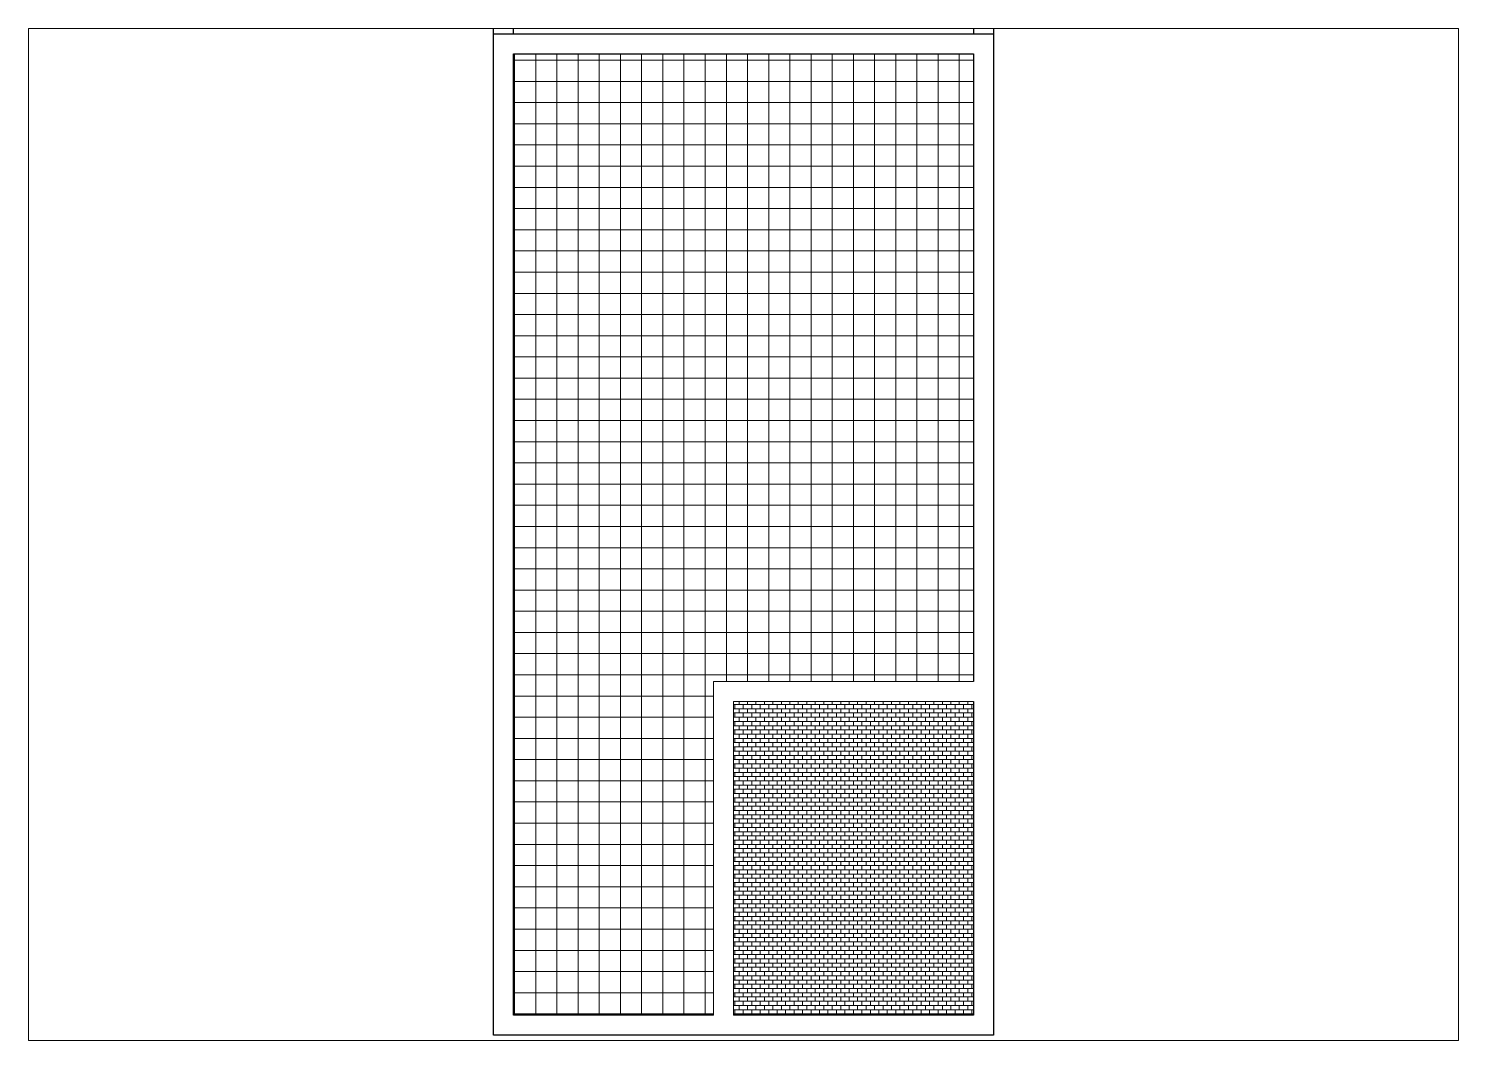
# Paper-space layout 'Layout1' of a CAD drawing. Header units: metres. Extents: x 30 to 267, y 21 to 189.
# The model-space entities are those that its viewports show. They can reach past a viewport. Long polylines and large blocks are cut down to what shows.
import ezdxf

# ---------------------------------------------------------------- set-up
doc = ezdxf.new("R2010")
doc.units = ezdxf.units.M
for name, color, linetype, lineweight in [('floors', 9, 'Continuous', 5), ('floors__blue', 162, 'Continuous', 5), ('walls__externals', 7, 'Continuous', 30), ('walls_interior', 8, 'Continuous', 20)]:
    doc.layers.add(name, color=color, linetype=linetype, lineweight=lineweight)

msp = doc.modelspace()

# ---------------------------------------------------------------- hatches: boundary and pattern name
at = {"layer": 'floors'}
h = msp.add_hatch(dxfattribs=at)
h.set_pattern_fill('ANSI37', color=256, scale=0.1, angle=45)
h.paths.add_polyline_path([(7.2, 14.7), (0.3, 14.7), (0.3, 0.3), (3.3, 0.3), (3.3, 5.3), (7.2, 5.3)])
at = {"layer": 'floors__blue'}
h = msp.add_hatch(dxfattribs=at)
h.set_pattern_fill('BRICK', color=256, scale=0.01)
h.paths.add_polyline_path([(7.2, 5), (3.6, 5), (3.6, 0.3), (7.2, 0.3)])

# ---------------------------------------------------------------- linework, layer by layer
at = {"flags": 128}
for points in [[(0, 15), (0, 18.5), (7.5, 18.5), (7.5, 15)], [(0.3, 15), (0.3, 18.2), (7.2, 18.2), (7.2, 15)]]:
    msp.add_lwpolyline(points, dxfattribs=at)
at = {"layer": 'walls__externals', "flags": 128}
msp.add_lwpolyline([(0, 0), (0, 15), (7.5, 15), (7.5, 0)], close=True, dxfattribs=at)
for points in [[(3.3, 0.3), (0.3, 0.3), (0.3, 14.7), (7.2, 14.7), (7.2, 5.3)], [(7.2, 5), (7.2, 0.3), (3.6, 0.3)]]:
    msp.add_lwpolyline(points, dxfattribs=at)
at = {"layer": 'walls_interior'}
for points in [[(3.3, 0.3), (3.3, 5.3), (7.2, 5.3)], [(3.6, 0.3), (3.6, 5), (7.2, 5)]]:
    msp.add_lwpolyline(points, dxfattribs=at)

psp = doc.layouts.get("Layout1")

# ---------------------------------------------------------------- viewports
at = {"layer": '0', "view_target_point": (370776.427, 310629.57)}
psp.add_viewport(center=(148.5, 105), size=(237.6, 168), view_center_point=(-370772.677, -310622.07), view_height=15.15679, dxfattribs=at)

doc.saveas('drawing.dxf')
